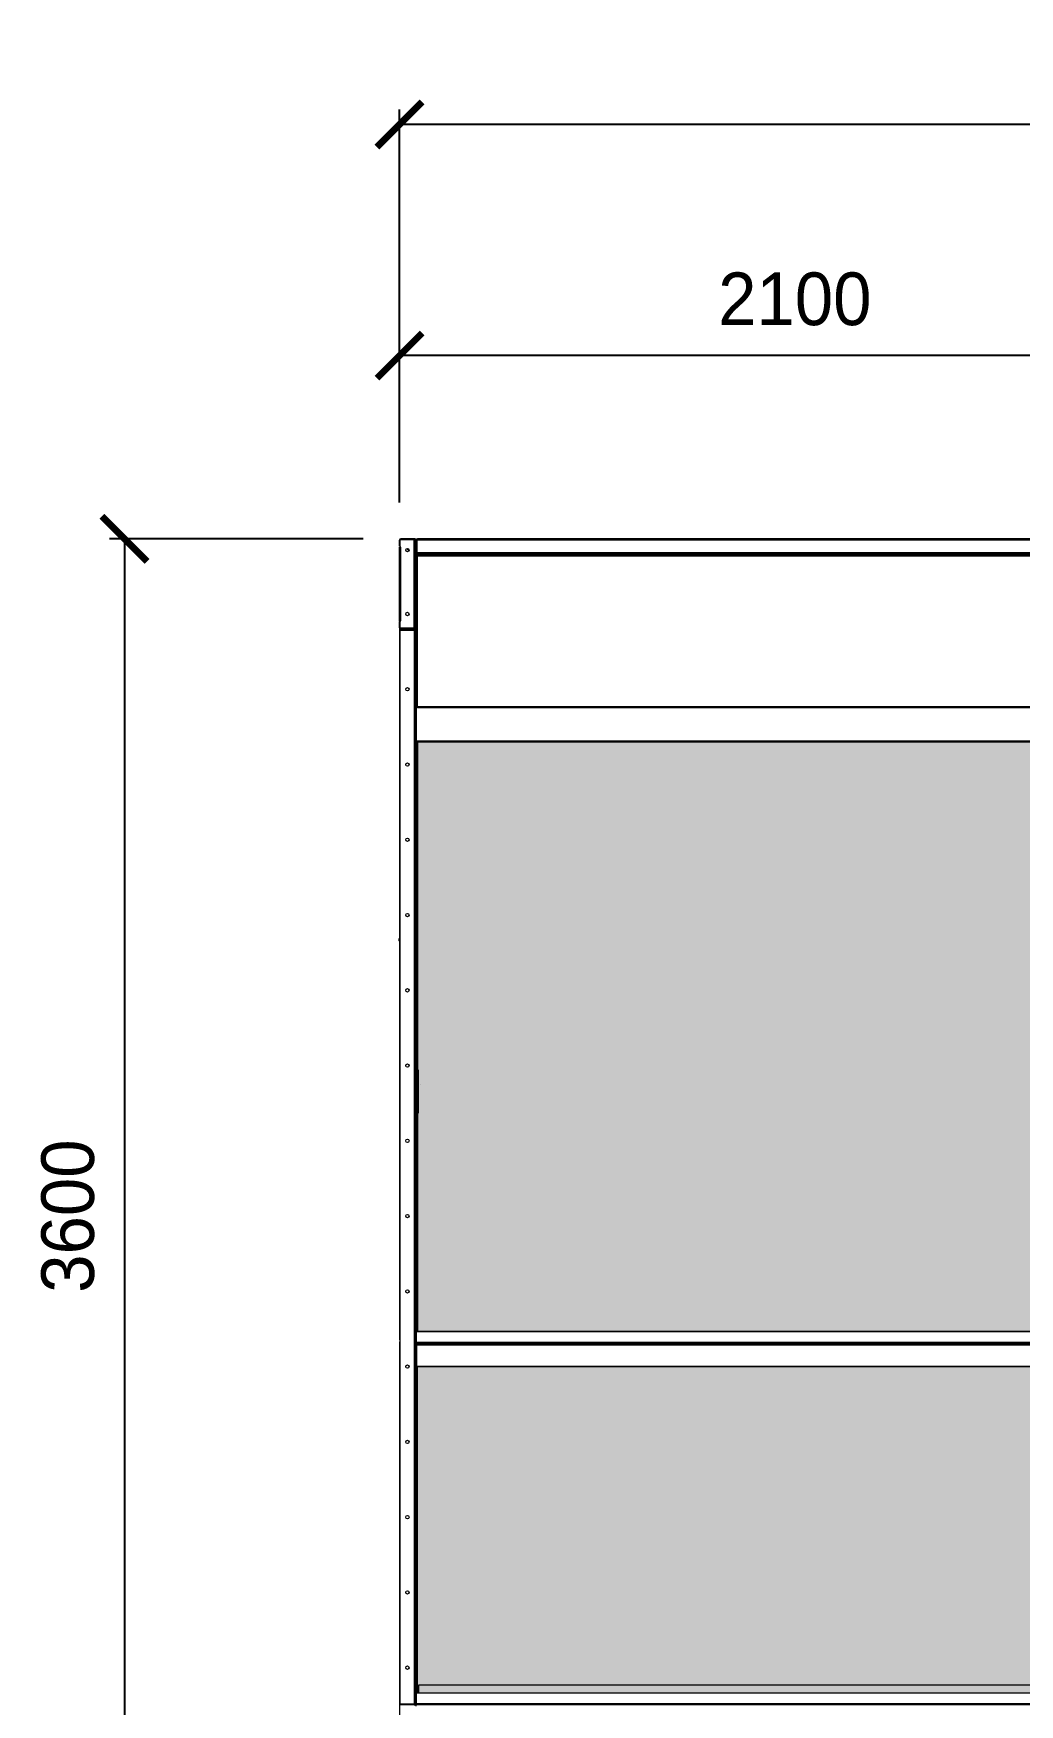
# Model space of a CAD drawing. Header units: millimetres. Extents: x 2913 to 35025, y 2470 to 25178.
# Drawn here: x 22571 to 25191, y 10780 to 15221 of the extents above; entities that cross this region are included whole.
import ezdxf

# ---------------------------------------------------------------- set-up
doc = ezdxf.new("R2010")
doc.units = ezdxf.units.MM
doc.layers.add('냉각탑_dim', color=1, linetype='Continuous')
doc.styles.add('HY울릉도L', font='')
doc.styles.get('HY울릉도L').set_extended_font_data('HY울릉도L')
doc.dimstyles.new('성지DIM', dxfattribs={"dimtxt": 3.5, "dimasz": 3, "dimexe": 1, "dimexo": 2.5, "dimgap": 2, "dimtad": 1, "dimdec": 0, "dimzin": 3, "dimdsep": 46, "dimtxsty": 'HY울릉도L', "dimblk": 'ARCHTICK', "dimcen": -2, "dimclrd": 256, "dimclre": 256, "dimclrt": 7, "dimadec": 0, "dimazin": 0, "dimtfac": 1, "dimtdec": 0, "dimtofl": 0, "dimtmove": 0, "dimatfit": 3, "dimfxl": 1, "dimtolj": 1, "dimtzin": 0, "dimlwe": -1, "dimarcsym": 0})
pattern_1 = [(0, (-386155.726, -76283.726), (57.15, 32.9955677), [38.1, -76.2]), (120, (-386155.726, -76283.726), (-57.15, 32.995568), [38.1, -76.2]), (60, (-386155.726, -76283.726), (1e-07, 65.9911357), [-76.2, 38.1])]

# ---------------------------------------------------------------- blocks, each defined once
blk = doc.blocks.new('_ArchTick')
at = {"color": 0, "linetype": 'ByBlock', "const_width": 0.15}
blk.add_lwpolyline([(-0.5, -0.5), (0.5, 0.5)], dxfattribs=at)
blk = doc.blocks.new('*D312')
at = {"layer": 'Defpoints', "color": 0, "transparency": 16777216}
for p in [(23543.8, 14364.5), (23543.8, 13874.5), (25643.8, 13671.9)]:
    blk.add_point(p, dxfattribs=at)
at = {"layer": '냉각탑_dim', "transparency": 16777216}
for p, q in [((23543.8, 13974.5), (23543.8, 14404.5)), ((25643.8, 13771.9), (25643.8, 14404.5))]:
    blk.add_line(p, q, dxfattribs=at)
at = {"layer": '냉각탑_dim', "lineweight": -2, "transparency": 16777216}
blk.add_line((25643.8, 14364.5), (23543.8, 14364.5), dxfattribs=at)
at = {"layer": '냉각탑_dim', "lineweight": -2, "transparency": 16777216, "xscale": 120, "yscale": 120, "zscale": 120, "rotation": 180}
blk.add_blockref('_ArchTick', (23543.8, 14364.5), dxfattribs=at)
at = {"layer": '냉각탑_dim', "lineweight": -2, "transparency": 16777216, "xscale": 120, "yscale": 120, "zscale": 120}
blk.add_blockref('_ArchTick', (25643.8, 14364.5), dxfattribs=at)
at = {"layer": '냉각탑_dim', "color": 7, "transparency": 16777216, "insert": (24593.8, 14514.5), "char_height": 140, "attachment_point": 5, "style": 'HY울릉도L'}
blk.add_mtext('\\A1;2100', dxfattribs=at)
blk = doc.blocks.new('*D313')
at = {"layer": 'Defpoints', "color": 0, "transparency": 16777216}
for p in [(23543.8, 14978.8), (23543.8, 13874.5), (27743.8, 13874.5)]:
    blk.add_point(p, dxfattribs=at)
at = {"layer": '냉각탑_dim', "transparency": 16777216}
for p, q in [((23543.8, 13974.5), (23543.8, 15018.8)), ((27743.8, 13974.5), (27743.8, 15018.8))]:
    blk.add_line(p, q, dxfattribs=at)
at = {"layer": '냉각탑_dim', "lineweight": -2, "transparency": 16777216}
blk.add_line((27743.8, 14978.8), (23543.8, 14978.8), dxfattribs=at)
at = {"layer": '냉각탑_dim', "lineweight": -2, "transparency": 16777216, "xscale": 120, "yscale": 120, "zscale": 120, "rotation": 180}
blk.add_blockref('_ArchTick', (23543.8, 14978.8), dxfattribs=at)
at = {"layer": '냉각탑_dim', "lineweight": -2, "transparency": 16777216, "xscale": 120, "yscale": 120, "zscale": 120}
blk.add_blockref('_ArchTick', (27743.8, 14978.8), dxfattribs=at)
at = {"layer": '냉각탑_dim', "color": 7, "transparency": 16777216, "insert": (25643.8, 15128.8), "char_height": 140, "attachment_point": 5, "style": 'HY울릉도L'}
blk.add_mtext('\\A1;4200', dxfattribs=at)
blk = doc.blocks.new('*D314')
at = {"layer": 'Defpoints', "color": 0, "transparency": 16777216}
for p in [(23547.2, 13877.9), (22813.2, 10277.9), (23547.2, 10277.9)]:
    blk.add_point(p, dxfattribs=at)
at = {"layer": '냉각탑_dim', "transparency": 16777216}
for p, q in [((23447.2, 13877.9), (22773.2, 13877.9)), ((23447.2, 10277.9), (22773.2, 10277.9))]:
    blk.add_line(p, q, dxfattribs=at)
at = {"layer": '냉각탑_dim', "lineweight": -2, "transparency": 16777216}
blk.add_line((22813.2, 13877.9), (22813.2, 10277.9), dxfattribs=at)
at = {"layer": '냉각탑_dim', "lineweight": -2, "transparency": 16777216, "xscale": 120, "yscale": 120, "zscale": 120}
for p, rotation in [((22813.2, 13877.9), 90), ((22813.2, 10277.9), 270)]:
    blk.add_blockref('_ArchTick', p, dxfattribs=dict(at, rotation=rotation))
at = {"layer": '냉각탑_dim', "color": 7, "transparency": 16777216, "insert": (22663.2, 12077.9), "char_height": 140, "attachment_point": 5, "rotation": 90, "style": 'HY울릉도L'}
blk.add_mtext('\\A1;3600', dxfattribs=at)
blk = doc.blocks.new('2')
at = {"lineweight": 20}
h = blk.add_hatch(dxfattribs=at)
h.set_pattern_fill('HONEY', scale=12)
h.set_pattern_definition(pattern_1)
h.paths.add_polyline_path([(27701.8, 11771.6), (27701.8, 13338.2), (23591.1, 13338.2), (23591.1, 11771.6)])
h = blk.add_hatch(dxfattribs=at)
h.set_pattern_fill('HONEY', scale=12)
h.set_pattern_definition(pattern_1)
h.paths.add_polyline_path([(23591.1, 11678.3), (23591.1, 10810), (27701.8, 10810), (27701.8, 11678.3)])
at = {"color": 7, "lineweight": 20, "ltscale": 0.006917}
for p, q in [((23543.7, 13857.9), (23543.7, 13874.5)), ((23543.7, 13857.9), (23543.7, 13874.5)), ((23543.7, 13657.9), (23543.7, 13641.3)), ((23543.7, 13641.3), (23543.7, 13657.9))]:
    blk.add_line(p, q, dxfattribs=at)
at = {"color": 7, "lineweight": 20, "ltscale": 0.000833333}
for p, q in [((23543.7, 13857.9), (23545.8, 13857.9)), ((23543.7, 13855.9), (23545.8, 13855.9)), ((23587.7, 13834.2), (23589.8, 13834.2)), ((23587.7, 13832.5), (23589.8, 13832.5)), ((23543.7, 13657.9), (23545.8, 13657.9)), ((23543.7, 13657.9), (23545.8, 13657.9)), ((23589.8, 12397.2), (23587.7, 12397.2)), ((23589.8, 12395.6), (23587.7, 12395.6))]:
    blk.add_line(p, q, dxfattribs=at)
at = {"color": 7, "lineweight": 20, "ltscale": 0.081667}
for p, q in [((23543.7, 13659.9), (23543.7, 13855.9)), ((23547.2, 13659.9), (23547.2, 13855.9))]:
    blk.add_line(p, q, dxfattribs=at)
at = {"color": 7, "lineweight": 20, "ltscale": 0.007958}
for p, q in [((23545.8, 13855.9), (23545.8, 13875)), ((23545.8, 13640.8), (23545.8, 13659.9))]:
    blk.add_line(p, q, dxfattribs=at)
at = {"color": 7, "lineweight": 20, "ltscale": 0.01525}
for p, q in [((23582.4, 13875), (23545.8, 13875)), ((23545.8, 13640.8), (23582.4, 13640.8))]:
    blk.add_line(p, q, dxfattribs=at)
at = {"color": 7, "lineweight": 20, "ltscale": 0.000583333}
for p, q in [((23547.2, 13855.9), (23545.8, 13855.9)), ((23545.8, 13659.9), (23547.2, 13659.9)), ((23587.7, 11742.7), (23589.2, 11742.7)), ((23587.7, 11735.4), (23589.2, 11735.4)), ((23545.4, 10779.9), (23545.4, 10781.3)), ((23583, 10779.9), (23583, 10781.3)), ((23587.7, 10782.7), (23589.2, 10782.7))]:
    blk.add_line(p, q, dxfattribs=at)
at = {"color": 7, "lineweight": 20, "ltscale": 0.014667}
for p, q in [((23582.4, 13877.9), (23547.2, 13877.9)), ((23547.2, 13877.9), (23582.4, 13877.9)), ((23582.4, 13875.9), (23547.2, 13875.9)), ((23547.2, 13639.9), (23582.4, 13639.9)), ((23582.4, 13639.9), (23547.2, 13639.9)), ((23547.2, 13637.9), (23582.4, 13637.9))]:
    blk.add_line(p, q, dxfattribs=at)
at = {"color": 7, "lineweight": 20, "ltscale": 0.000374085}
blk.add_line((23549.2, 13875), (23549.2, 13875.9), dxfattribs=at)
at = {"color": 7, "lineweight": 20, "ltscale": 0.000833263}
blk.add_line((23582.4, 13877.9), (23584.4, 13877.9), dxfattribs=at)
at = {"color": 7, "lineweight": 20, "ltscale": 0.000375}
for p, q in [((23582.4, 13875), (23582.4, 13875.9)), ((23589, 13834.2), (23589, 13835.1)), ((23582.4, 13640.8), (23582.4, 13639.9))]:
    blk.add_line(p, q, dxfattribs=at)
at = {"color": 7, "lineweight": 20, "ltscale": 0.001002}
for p, q in [((23584.8, 13875.9), (23582.4, 13875.9)), ((23584.8, 13639.9), (23582.4, 13639.9))]:
    blk.add_line(p, q, dxfattribs=at)
at = {"color": 7, "lineweight": 20, "ltscale": 0.097583}
blk.add_line((23582.4, 13640.8), (23582.4, 13875), dxfattribs=at)
at = {"color": 7, "lineweight": 20, "ltscale": 0.000448698}
for p, q in [((23585.1, 13876.5), (23584.2, 13875.9)), ((23585.1, 13639.2), (23584.2, 13639.9))]:
    blk.add_line(p, q, dxfattribs=at)
at = {"color": 7, "lineweight": 20, "ltscale": 0.000272626}
blk.add_line((23584.4, 13877.9), (23584.4, 13877.2), dxfattribs=at)
at = {"color": 7, "lineweight": 20, "ltscale": 0.000736965}
blk.add_line((23587.1, 13876.2), (23585.3, 13876.2), dxfattribs=at)
at = {"color": 7, "lineweight": 20, "ltscale": 8.05106e-06}
blk.add_line((23585.7, 13874.5), (23585.7, 13874.5), dxfattribs=at)
blk.add_line((23585.7, 13874.5), (23585.7, 13874.5), dxfattribs=at)
at = {"color": 7, "lineweight": 20, "ltscale": 0.097167}
blk.add_line((23585.7, 13641.3), (23585.7, 13874.5), dxfattribs=at)
at = {"color": 7, "lineweight": 20, "ltscale": 0.000414935}
for p, q in [((23586.8, 13876.9), (23586.1, 13876.2)), ((23589.5, 13876.2), (23588.7, 13876.9))]:
    blk.add_line(p, q, dxfattribs=at)
at = {"color": 7, "lineweight": 20, "ltscale": 0.000125672}
blk.add_line((23588.1, 13875.9), (23587.7, 13875.9), dxfattribs=at)
at = {"color": 7, "lineweight": 20, "ltscale": 0.00012559}
blk.add_line((23588.1, 13875.9), (23587.7, 13875.9), dxfattribs=at)
at = {"color": 7, "lineweight": 20, "ltscale": 0.000562231}
blk.add_line((23587.7, 13874.5), (23587.7, 13875.9), dxfattribs=at)
at = {"color": 7, "lineweight": 20, "ltscale": 0.013833}
for p, q in [((23587.7, 13874.5), (23587.7, 13841.3)), ((23589.5, 13874.5), (23589.5, 13841.3))]:
    blk.add_line(p, q, dxfattribs=at)
at = {"color": 7, "lineweight": 20, "ltscale": 0.000708333}
for p, q in [((23589.5, 13874.5), (23587.7, 13874.5)), ((23587.7, 13834.2), (23587.7, 13832.5)), ((23589.8, 13834.2), (23589.8, 13832.5)), ((23591.1, 11739.9), (23591.1, 11738.2)), ((23617.8, 11738.2), (23617.8, 11739.9)), ((24747.3, 11738.2), (24747.3, 11739.9)), ((24750.7, 11738.2), (24750.7, 11739.9)), ((24768.9, 11738.2), (24768.9, 11739.9)), ((24772.3, 11738.2), (24772.3, 11739.9))]:
    blk.add_line(p, q, dxfattribs=at)
at = {"color": 7, "lineweight": 20, "ltscale": 0.001131}
blk.add_line((23589.5, 13874.5), (23589.5, 13877.2), dxfattribs=at)
at = {"color": 7, "lineweight": 20}
for p, q in [((27698.1, 13874.5), (23589.5, 13874.5)), ((27696.4, 13877.9), (23591.1, 13877.9)), ((23589.5, 13841.3), (27698.1, 13841.3)), ((23589.5, 13837.9), (27698.1, 13837.9)), ((23591.1, 13835.9), (27696.4, 13835.9)), ((23591.1, 13832.5), (27696.4, 13832.5)), ((25137.7, 13836.3), (23799.4, 13836.3)), ((23545, 13634.5), (23545, 10781.3)), ((23583, 13639.9), (23583, 10781.3)), ((23585.7, 13641.3), (23585.7, 10782.7)), ((27701.8, 13431.5), (23591.1, 13431.5)), ((27701.8, 13428.3), (23591.1, 13428.3)), ((23583, 13338.2), (27701.8, 13338.2)), ((23585.7, 13340.7), (27701.8, 13340.7)), ((26358.1, 11770), (23589.4, 11770)), ((26358.1, 11771.6), (23593.8, 11771.6)), ((23589.2, 11742.9), (27698.4, 11742.9)), ((23589.2, 11735.6), (27698.4, 11735.6)), ((23590.6, 11739.9), (27697, 11739.9)), ((23590.6, 11738.2), (27697, 11738.2)), ((23589.2, 11678.3), (27698.4, 11678.3)), ((23589.2, 11678.2), (27698.4, 11678.2)), ((27698.4, 11678), (23589.2, 11678)), ((26358.1, 10810), (23589.4, 10810)), ((26358.1, 10831.6), (23593.8, 10831.6)), ((23589.2, 10782.9), (27698.4, 10782.9)), ((23590.6, 10779.9), (27697, 10779.9))]:
    blk.add_line(p, q, dxfattribs=at)
at = {"color": 7, "lineweight": 20, "ltscale": 4.99865e-05}
blk.add_line((23591, 13877.9), (23591.1, 13877.9), dxfattribs=at)
at = {"color": 7, "lineweight": 20, "ltscale": 1.75167e-05}
blk.add_line((23591.1, 13877.9), (23591.1, 13877.9), dxfattribs=at)
at = {"color": 7, "lineweight": 20, "ltscale": 1.55221e-05}
blk.add_line((23591.1, 13877.9), (23591.1, 13877.9), dxfattribs=at)
at = {"color": 7, "lineweight": 20, "ltscale": 4.33485e-05}
blk.add_line((23593, 13877.9), (23593.2, 13877.9), dxfattribs=at)
at = {"color": 7, "lineweight": 20, "ltscale": 4.06755e-05}
blk.add_line((23593.1, 13877.9), (23593.2, 13877.9), dxfattribs=at)
at = {"color": 7, "lineweight": 20, "ltscale": 3.00579e-05}
blk.add_line((23593.1, 13877.9), (23593.2, 13877.9), dxfattribs=at)
at = {"color": 7, "lineweight": 20, "ltscale": 1.78003e-05}
blk.add_line((23593.1, 13877.9), (23593.2, 13877.9), dxfattribs=at)
at = {"color": 7, "lineweight": 20, "ltscale": 1.24791e-05}
blk.add_line((23593.1, 13877.9), (23593.2, 13877.9), dxfattribs=at)
at = {"color": 7, "lineweight": 20, "ltscale": 2.871e-05}
blk.add_line((23593.1, 13877.9), (23593.2, 13877.9), dxfattribs=at)
at = {"color": 7, "lineweight": 20, "ltscale": 3.95576e-05}
blk.add_line((23593.1, 13877.9), (23593.2, 13877.9), dxfattribs=at)
at = {"color": 7, "lineweight": 20, "ltscale": 0.000833337}
blk.add_line((23587.7, 13832.5), (23585.7, 13832.5), dxfattribs=at)
at = {"color": 7, "lineweight": 20, "ltscale": 0.053167}
blk.add_line((23585.7, 13832.5), (23585.7, 13704.9), dxfattribs=at)
at = {"color": 7, "lineweight": 20, "ltscale": 0.000707554}
blk.add_line((23587.7, 13837.9), (23589.4, 13837.9), dxfattribs=at)
at = {"color": 7, "lineweight": 20, "ltscale": 0.000707705}
blk.add_line((23587.7, 13835.9), (23589.4, 13835.9), dxfattribs=at)
at = {"color": 7, "lineweight": 20, "ltscale": 0.000561904}
blk.add_line((23587.7, 13839.9), (23587.7, 13841.2), dxfattribs=at)
at = {"color": 7, "lineweight": 20, "ltscale": 0.000125435}
blk.add_line((23588.1, 13839.9), (23587.7, 13839.9), dxfattribs=at)
at = {"color": 7, "lineweight": 20, "ltscale": 0.002375}
blk.add_line((23587.7, 13834.2), (23587.7, 13839.9), dxfattribs=at)
at = {"color": 7, "lineweight": 20, "ltscale": 0.142705}
for p, q in [((23587.7, 13490), (23587.7, 13832.5)), ((23591.1, 13428.3), (23591.1, 13832.5))]:
    blk.add_line(p, q, dxfattribs=at)
at = {"color": 7, "lineweight": 20, "ltscale": 0.001417}
for p, q in [((23591.1, 13832.5), (23587.7, 13832.5)), ((23589.5, 13841.3), (23589.5, 13837.9)), ((23591.1, 13832.5), (23591.1, 13835.9)), ((23543.7, 13659.9), (23547.2, 13659.9))]:
    blk.add_line(p, q, dxfattribs=at)
at = {"color": 7, "lineweight": 20, "ltscale": 0.00075}
blk.add_line((23590.8, 13835.1), (23589, 13835.1), dxfattribs=at)
at = {"color": 7, "lineweight": 20, "ltscale": 5.91962e-05}
blk.add_line((23589.2, 13835.1), (23589.1, 13835.2), dxfattribs=at)
at = {"color": 7, "lineweight": 20, "ltscale": 0.000832499}
blk.add_line((23589.5, 13837.9), (23589.5, 13835.9), dxfattribs=at)
at = {"color": 7, "lineweight": 20, "ltscale": 0.000333342}
blk.add_line((23589.5, 13835.9), (23589.5, 13835.1), dxfattribs=at)
at = {"color": 7, "lineweight": 20, "ltscale": 0.000708193}
blk.add_line((23589.5, 13835.9), (23591.1, 13835.9), dxfattribs=at)
at = {"color": 7, "lineweight": 20, "ltscale": 0.000166667}
blk.add_line((23591.1, 13835.1), (23590.8, 13835.1), dxfattribs=at)
at = {"color": 7, "lineweight": 20, "ltscale": 5.54767e-06}
blk.add_line((23591.1, 13835.9), (23591.1, 13835.9), dxfattribs=at)
at = {"color": 7, "lineweight": 20, "ltscale": 1.09406e-05}
blk.add_line((23591.1, 13835.9), (23591.1, 13835.9), dxfattribs=at)
at = {"color": 7, "lineweight": 20, "ltscale": 0.00067235}
blk.add_line((23624.4, 13836.3), (23624.4, 13837.9), dxfattribs=at)
at = {"color": 7, "lineweight": 20, "ltscale": 0.043924}
blk.add_line((23729.8, 13836.3), (23624.4, 13836.3), dxfattribs=at)
at = {"color": 7, "lineweight": 20, "ltscale": 0.000160787}
blk.add_line((23624.4, 13835.9), (23624.4, 13836.3), dxfattribs=at)
at = {"color": 7, "lineweight": 20, "ltscale": 0.001149}
for p, q in [((23728.2, 13837.9), (23730.1, 13835.9)), ((23735.4, 13837.9), (23737.3, 13835.9)), ((23750.8, 13835.9), (23748.9, 13837.9)), ((23776.5, 13837.9), (23778.4, 13835.9)), ((23791.9, 13835.9), (23790, 13837.9)), ((23799.1, 13835.9), (23797.2, 13837.9)), ((23799.7, 13835.9), (23797.8, 13837.9))]:
    blk.add_line(p, q, dxfattribs=at)
at = {"color": 7, "lineweight": 20, "ltscale": 5.44556e-06}
blk.add_line((24461.4, 13835.9), (24461.4, 13835.9), dxfattribs=at)
at = {"color": 7, "lineweight": 20, "ltscale": 9.52934e-06}
blk.add_line((24461.4, 13835.9), (24461.4, 13835.9), dxfattribs=at)
at = {"color": 7, "lineweight": 20, "ltscale": 5.46643e-06}
blk.add_line((24469.6, 13835.9), (24469.7, 13835.9), dxfattribs=at)
at = {"color": 7, "lineweight": 20, "ltscale": 9.52935e-06}
blk.add_line((24469.6, 13835.9), (24469.7, 13835.9), dxfattribs=at)
at = {"color": 7, "lineweight": 20, "ltscale": 0.00083348}
blk.add_line((25137.8, 13835.9), (25137.8, 13837.9), dxfattribs=at)
at = {"color": 7, "lineweight": 20, "ltscale": 0.000833201}
blk.add_line((23585.7, 13704.9), (23587.7, 13704.9), dxfattribs=at)
at = {"color": 7, "lineweight": 20, "ltscale": 0.403744}
blk.add_line((23587.7, 13706.1), (23587.7, 12397.2), dxfattribs=at)
at = {"color": 7, "lineweight": 20, "ltscale": 0.352083}
blk.add_line((23543.7, 13659.9), (23543.7, 12814.9), dxfattribs=at)
at = {"color": 7, "lineweight": 20, "ltscale": 0.000500046}
for p, q in [((23545, 13634.5), (23543.7, 13634.5)), ((23545, 10781.3), (23543.7, 10781.3))]:
    blk.add_line(p, q, dxfattribs=at)
at = {"color": 7, "lineweight": 20, "ltscale": 0.015833}
for p, q in [((23583, 13634.5), (23545, 13634.5)), ((23583, 10781.3), (23545, 10781.3))]:
    blk.add_line(p, q, dxfattribs=at)
at = {"color": 7, "lineweight": 20, "ltscale": 0.015667}
for p, q in [((23545.4, 13635.9), (23583, 13635.9)), ((23545.4, 10779.9), (23583, 10779.9))]:
    blk.add_line(p, q, dxfattribs=at)
at = {"color": 7, "lineweight": 20, "ltscale": 0.000583334}
for p, q in [((23545.4, 13635.9), (23545.4, 13634.5)), ((23583, 13635.9), (23583, 13634.5))]:
    blk.add_line(p, q, dxfattribs=at)
at = {"color": 7, "lineweight": 20, "ltscale": 0.000957772}
blk.add_line((23545.8, 13635.9), (23545.8, 13638.2), dxfattribs=at)
at = {"color": 7, "lineweight": 20, "ltscale": 0.000375915}
blk.add_line((23549.2, 13639.9), (23549.2, 13640.8), dxfattribs=at)
at = {"color": 7, "lineweight": 20, "ltscale": 0.000832784}
blk.add_line((23549.2, 13635.9), (23549.2, 13637.9), dxfattribs=at)
at = {"color": 7, "lineweight": 20, "ltscale": 0.000912135}
for p, q in [((23583, 13634.5), (23585.1, 13634.5)), ((23585.1, 10781.3), (23583, 10781.3))]:
    blk.add_line(p, q, dxfattribs=at)
at = {"color": 7, "lineweight": 20, "ltscale": 0.001261}
blk.add_line((23584.4, 13635.5), (23584.4, 13638.5), dxfattribs=at)
at = {"color": 7, "lineweight": 20, "ltscale": 0.000341711}
for p, q in [((23584.9, 13635.1), (23584.4, 13634.5)), ((23588.6, 11740.7), (23589.2, 11741.3)), ((23588.6, 11737.4), (23589.2, 11736.8)), ((23584.9, 10780.7), (23584.4, 10781.3)), ((23588.6, 10780.7), (23589.2, 10781.3))]:
    blk.add_line(p, q, dxfattribs=at)
at = {"color": 7, "lineweight": 20, "ltscale": 1.56939e-05}
blk.add_line((23585.7, 13641.2), (23585.7, 13641.3), dxfattribs=at)
at = {"color": 7, "lineweight": 20, "ltscale": 8.33834e-06}
blk.add_line((23585.7, 13641.3), (23585.7, 13641.3), dxfattribs=at)
at = {"color": 7, "lineweight": 20, "ltscale": 3.11303e-05}
blk.add_line((23585.7, 13633.2), (23585.7, 13633.1), dxfattribs=at)
at = {"color": 7, "lineweight": 20, "ltscale": 3.11304e-05}
blk.add_line((23585.7, 13633.2), (23585.7, 13633.1), dxfattribs=at)
at = {"color": 7, "lineweight": 20, "ltscale": 8.83136e-06}
blk.add_line((23585.7, 13633.1), (23585.7, 13633.1), dxfattribs=at)
at = {"color": 7, "lineweight": 20, "ltscale": 8.87683e-06}
blk.add_line((23585.7, 13633.1), (23585.7, 13633.1), dxfattribs=at)
at = {"color": 7, "lineweight": 20, "ltscale": 1.44681e-05}
blk.add_line((23585.7, 13633.1), (23585.7, 13633.1), dxfattribs=at)
at = {"color": 7, "lineweight": 20, "ltscale": 0.392019}
blk.add_line((23589.8, 13340.7), (23589.8, 12397.2), dxfattribs=at)
at = {"color": 7, "lineweight": 20, "ltscale": 0.363192}
blk.add_line((23591.1, 13340.7), (23591.1, 12466.4), dxfattribs=at)
at = {"color": 7, "lineweight": 20, "ltscale": 0.000666667}
for p, q in [((23543.7, 12814.9), (23542.1, 12814.9)), ((23543.7, 12809.7), (23542.1, 12809.7)), ((23587.7, 11771.9), (23589.4, 11771.9))]:
    blk.add_line(p, q, dxfattribs=at)
at = {"color": 7, "lineweight": 20, "ltscale": 0.002167}
for p, q in [((23542.1, 12814.9), (23542.1, 12809.7)), ((23593.3, 12421.2), (23593.3, 12426.4)), ((23593.3, 12396.6), (23593.3, 12391.4))]:
    blk.add_line(p, q, dxfattribs=at)
at = {"color": 7, "lineweight": 20, "ltscale": 0.441833}
blk.add_line((23543.7, 12809.7), (23543.7, 11749.3), dxfattribs=at)
at = {"color": 7, "lineweight": 20, "ltscale": 0.047917}
for p, q in [((23590.1, 12466.4), (23590.1, 12351.4)), ((23593.3, 12466.4), (23593.3, 12351.4))]:
    blk.add_line(p, q, dxfattribs=at)
at = {"color": 7, "lineweight": 20, "ltscale": 0.001333}
for p, q in [((23590.1, 12466.4), (23593.3, 12466.4)), ((23590.1, 12351.4), (23593.3, 12351.4))]:
    blk.add_line(p, q, dxfattribs=at)
at = {"color": 7, "lineweight": 20, "ltscale": 0.000658263}
blk.add_line((23587.7, 12397.2), (23587.7, 12395.6), dxfattribs=at)
at = {"color": 7, "lineweight": 20, "ltscale": 0.259889}
blk.add_line((23587.7, 11771.9), (23587.7, 12395.6), dxfattribs=at)
at = {"color": 7, "lineweight": 20, "ltscale": 0.001329}
blk.add_line((23589.8, 12397.2), (23589.8, 12394), dxfattribs=at)
at = {"color": 7, "lineweight": 20, "ltscale": 0.260664}
blk.add_line((23589.8, 11770), (23589.8, 12395.6), dxfattribs=at)
at = {"color": 7, "lineweight": 20, "ltscale": 0.01025}
blk.add_line((23593.3, 12421.2), (23593.3, 12396.6), dxfattribs=at)
at = {"color": 7, "lineweight": 20, "ltscale": 0.242234}
blk.add_line((23591.1, 12351.4), (23591.1, 11770), dxfattribs=at)
at = {"color": 7, "lineweight": 20, "ltscale": 0.012167}
for p, q in [((23587.7, 11742.7), (23587.7, 11771.9)), ((23587.7, 11706.2), (23587.7, 11735.4)), ((23587.7, 10782.7), (23587.7, 10811.9))]:
    blk.add_line(p, q, dxfattribs=at)
at = {"color": 7, "lineweight": 20, "ltscale": 0.01129}
for p, q in [((23589.2, 11742.9), (23589.2, 11770)), ((23589.2, 10782.9), (23589.2, 10810))]:
    blk.add_line(p, q, dxfattribs=at)
at = {"color": 7, "lineweight": 20, "ltscale": 0.000666714}
blk.add_line((23593.8, 11771.6), (23593.8, 11770), dxfattribs=at)
at = {"color": 7, "lineweight": 20, "ltscale": 0.44375}
blk.add_line((23543.7, 11744.1), (23543.7, 10679.1), dxfattribs=at)
at = {"color": 7, "lineweight": 20, "ltscale": 0.003004}
blk.add_line((23587.7, 11735.4), (23587.7, 11742.6), dxfattribs=at)
at = {"color": 7, "lineweight": 20, "ltscale": 0.000967409}
for p, q in [((23589.2, 11740.6), (23589.2, 11742.9)), ((23589.2, 10780.6), (23589.2, 10782.9))]:
    blk.add_line(p, q, dxfattribs=at)
at = {"color": 7, "lineweight": 20, "ltscale": 0.000849957}
blk.add_line((23589.2, 11737.7), (23589.2, 11735.6), dxfattribs=at)
at = {"color": 7, "lineweight": 20, "ltscale": 0.023877}
blk.add_line((23589.2, 11735.6), (23589.2, 11678.3), dxfattribs=at)
at = {"color": 7, "lineweight": 20, "ltscale": 0.000805508}
blk.add_line((23589.8, 11738.1), (23589.8, 11740), dxfattribs=at)
at = {"color": 7, "lineweight": 20, "ltscale": 4.78227e-06}
blk.add_line((23590.5, 11738.2), (23590.6, 11738.2), dxfattribs=at)
at = {"color": 7, "lineweight": 20, "ltscale": 0.001029}
for p, q in [((24861.5, 11739.9), (24859.7, 11738.2)), ((24925.7, 11738.2), (24927.5, 11739.9)), ((24933.2, 11738.2), (24935, 11739.9))]:
    blk.add_line(p, q, dxfattribs=at)
at = {"color": 7, "lineweight": 20, "ltscale": 0.001028}
for p, q in [((24862.4, 11739.9), (24860.6, 11738.2)), ((24870, 11739.9), (24868.2, 11738.2)), ((24882.4, 11738.2), (24884.2, 11739.9)), ((24913.2, 11739.9), (24911.4, 11738.2))]:
    blk.add_line(p, q, dxfattribs=at)
at = {"color": 7, "lineweight": 20, "ltscale": 0.372625}
blk.add_line((23587.7, 10811.9), (23587.7, 11706.2), dxfattribs=at)
at = {"color": 7, "lineweight": 20, "ltscale": 0.000583332}
blk.add_line((23587.7, 11706.2), (23589.2, 11706.2), dxfattribs=at)
at = {"color": 7, "lineweight": 20, "ltscale": 5.81038e-05}
blk.add_line((23589.2, 11678), (23589.2, 11678.3), dxfattribs=at)
at = {"color": 7, "lineweight": 20, "ltscale": 0.009}
blk.add_line((23593.8, 10831.6), (23593.8, 10810), dxfattribs=at)
at = {"color": 7, "lineweight": 20, "ltscale": 0.00126}
blk.add_line((23584.4, 10777.2), (23584.4, 10780.3), dxfattribs=at)
at = {"color": 7, "lineweight": 20, "ltscale": 1.84442e-05}
blk.add_line((23585.7, 10782.6), (23585.7, 10782.7), dxfattribs=at)
at = {"color": 7, "lineweight": 20, "ltscale": 1.85381e-05}
blk.add_line((23585.7, 10782.6), (23585.7, 10782.7), dxfattribs=at)
at = {"color": 7, "lineweight": 20, "ltscale": 2.99318e-05}
blk.add_line((23585.7, 10782.6), (23585.7, 10782.7), dxfattribs=at)
blk.add_line((23585.7, 10782.6), (23585.7, 10782.7), dxfattribs=at)
at = {"color": 7, "lineweight": 20, "ltscale": 1.47704e-05}
blk.add_line((23585.7, 10782.6), (23585.7, 10782.7), dxfattribs=at)
at = {"color": 7, "lineweight": 20, "ltscale": 0.002815}
blk.add_line((23587.7, 10775.9), (23587.7, 10782.6), dxfattribs=at)
at = {"color": 7, "lineweight": 20, "ltscale": 0.000881921}
blk.add_line((23589.8, 10777.9), (23589.8, 10780), dxfattribs=at)
at = {"color": 0, "lineweight": 20, "elevation": 0}
for points in [[(23591.1, 13338.2), (27701.8, 13338.2), (27701.8, 11771.6), (23591.1, 11771.6)], [(23591.1, 11678.3), (27701.8, 11678.3), (27701.8, 10810), (23591.1, 10810)]]:
    blk.add_lwpolyline(points, close=True, dxfattribs=at)
at = {"color": 7, "lineweight": 20}
for centre in [(23564.8, 13847.9), (23564.8, 13677.9), (23564.8, 13477.9), (23564.8, 13277.9), (23564.8, 13077.9), (23564.8, 12877.9), (23564.8, 12677.9), (23564.8, 12477.9), (23564.8, 12277.9), (23564.8, 12077.9), (23564.8, 11877.9), (23564.8, 11677.9), (23564.8, 11477.9), (23564.8, 11277.9), (23564.8, 11077.9), (23564.8, 10877.9)]:
    blk.add_circle(centre, 4.5, dxfattribs=at)
for centre, radius, start, end in [((23547.2, 13874.5), 3.4, 90, 180), ((23547.2, 13874.5), 3.4, 90, 180), ((23547.2, 13874.5), 1.4, 90, 159.0752), ((23582.4, 13874.5), 3.4, 37.0589, 90), ((23582.4, 13874.5), 3.4, 0, 90), ((23584.4, 13874.5), 3.4, 0.7421, 90), ((23591.1, 13874.5), 3.4, 90, 180), ((24461.4, 13874.5), 3.4, 89.1059, 90), ((24469.7, 13874.5), 3.4, 90, 90.8941), ((23566.8, 13853.9), 4.5, 206.2136, 296.9187), ((23566.8, 13853.9), 3, 210.8421, 292.3085), ((23591.1, 13841.3), 3.4, 180, 240), ((23591.1, 13832.5), 3.4, 130.3202, 150.009), ((23591.1, 13832.5), 3.4, 120.0016, 130.1223), ((23547.2, 13641.3), 3.4, 180, 270), ((23546.6, 13633.1), 2.8, 115.3772, 150), ((23547.2, 13641.3), 1.4, 200.9374, 270), ((23547.2, 13641.3), 1.4, 200.9249, 270), ((23582.4, 13641.3), 3.4, 270, 0), ((23583, 13633.1), 2.8, 0, 90), ((23598.5, 12421.2), 5.2, 90, 90.117), ((23590.6, 11742.7), 2.8, 180, 270), ((23590.6, 11735.4), 2.8, 90, 180), ((23546.6, 10782.7), 2.8, 210, 244.6228), ((23583, 10782.7), 2.8, 270, 0), ((23590.6, 10782.7), 2.8, 180, 270)]:
    blk.add_arc(centre, radius, start, end, dxfattribs=at)
for centre, major_axis, start_param, end_param in [((23591.1, 12394), (1.4, 0), 3.141593, 3.808775), ((23591.1, 12394), (3.4, 0), 4.287999, 4.382994), ((23591.1, 12392.5), (-3.4, 0), 5.041784, 5.136779), ((23591.1, 12392.4), (1.4, 0), 3.141593, 3.808775)]:
    blk.add_ellipse(centre, major_axis=major_axis, ratio=0.087156, start_param=start_param, end_param=end_param, dxfattribs=at)
for points, knots in [([(23584.8, 13875.9), (23585.1, 13875.6), (23585.4, 13875.4), (23585.6, 13875.1), (23585.7, 13874.8), (23585.7, 13874.6), (23585.7, 13874.5), (23585.7, 13874.5), (23585.7, 13874.5)], [0, 0, 0, 0, 0, 0, 4.644554, 4.644554, 4.644554, 5.125492, 5.125492, 5.125492, 5.125492, 5.125492, 5.125492]), ([(23585.7, 13704.9), (23585.7, 13705), (23585.8, 13705.1), (23585.9, 13705.2), (23586.1, 13705.4), (23586.6, 13705.7), (23587, 13705.8), (23587.3, 13705.9), (23587.7, 13706.1)], [0, 0, 0, 0, 0, 0, 2.034087, 2.034087, 2.034087, 5.485626, 5.485626, 5.485626, 5.485626, 5.485626, 5.485626]), ([(23584.8, 13639.9), (23585.1, 13640.1), (23585.4, 13640.4), (23585.6, 13640.6), (23585.7, 13640.9), (23585.7, 13641.2), (23585.7, 13641.2), (23585.7, 13641.3), (23585.7, 13641.3)], [0, 0, 0, 0, 0, 0, 4.644554, 4.644554, 4.644554, 5.125492, 5.125492, 5.125492, 5.125492, 5.125492, 5.125492])]:
    blk.add_open_spline(points, degree=5, knots=knots, dxfattribs=at)
for points in [[(23587.1, 13876.2), (23587.3, 13875.9), (23587.5, 13875.5), (23587.7, 13875.2), (23587.7, 13874.8), (23587.7, 13874.5)], [(23589.5, 13877.2), (23589.8, 13877.5), (23590.1, 13877.7), (23590.5, 13877.8), (23590.8, 13877.9), (23591.1, 13877.9)], [(23585.1, 13634.5), (23585.4, 13634.2), (23585.6, 13633.9), (23585.7, 13633.6), (23585.7, 13633.4), (23585.7, 13633.1)], [(23589.2, 11740.6), (23589.4, 11740.3), (23589.7, 11740.1), (23590, 11740), (23590.3, 11739.9), (23590.6, 11739.9)], [(23589.2, 11737.7), (23589.4, 11737.9), (23589.7, 11738), (23590, 11738.1), (23590.3, 11738.2), (23590.6, 11738.2)], [(23585.1, 10781.3), (23585.4, 10781.6), (23585.6, 10781.8), (23585.7, 10782.1), (23585.7, 10782.4), (23585.7, 10782.7)], [(23589.2, 10780.6), (23589.4, 10780.3), (23589.7, 10780.1), (23590, 10780), (23590.3, 10779.9), (23590.6, 10779.9)]]:
    blk.add_open_spline(points, degree=5, dxfattribs=at)

msp = doc.modelspace()

# ---------------------------------------------------------------- block references
msp.add_blockref('2', (0, 0))

# ---------------------------------------------------------------- dimensions: what is measured, and where the dimension line sits
at = {"layer": '냉각탑_dim'}
for base, p1, picture, middle in [((23543.8, 14978.8), (27743.8, 13874.5), '*D313', (25643.8, 15128.8)), ((23543.8, 14364.5), (25643.8, 13671.9), '*D312', (24593.8, 14514.5))]:
    dim = msp.add_linear_dim(base=base, p1=p1, p2=(23543.8, 13874.5), dimstyle='성지DIM', override={"dimscale": 40}, dxfattribs=at)
    dim.commit()
    dim.dimension.update_dxf_attribs({"geometry": picture, "text_midpoint": middle})
dim = msp.add_linear_dim(base=(22813.2, 10277.9), p1=(23547.2, 13877.9), p2=(23547.2, 10277.9), angle=90, dimstyle='성지DIM', override={"dimscale": 40}, dxfattribs=at)
dim.commit()
dim.dimension.update_dxf_attribs({"geometry": '*D314', "text_midpoint": (22663.2, 12077.9)})

doc.saveas('drawing.dxf')
